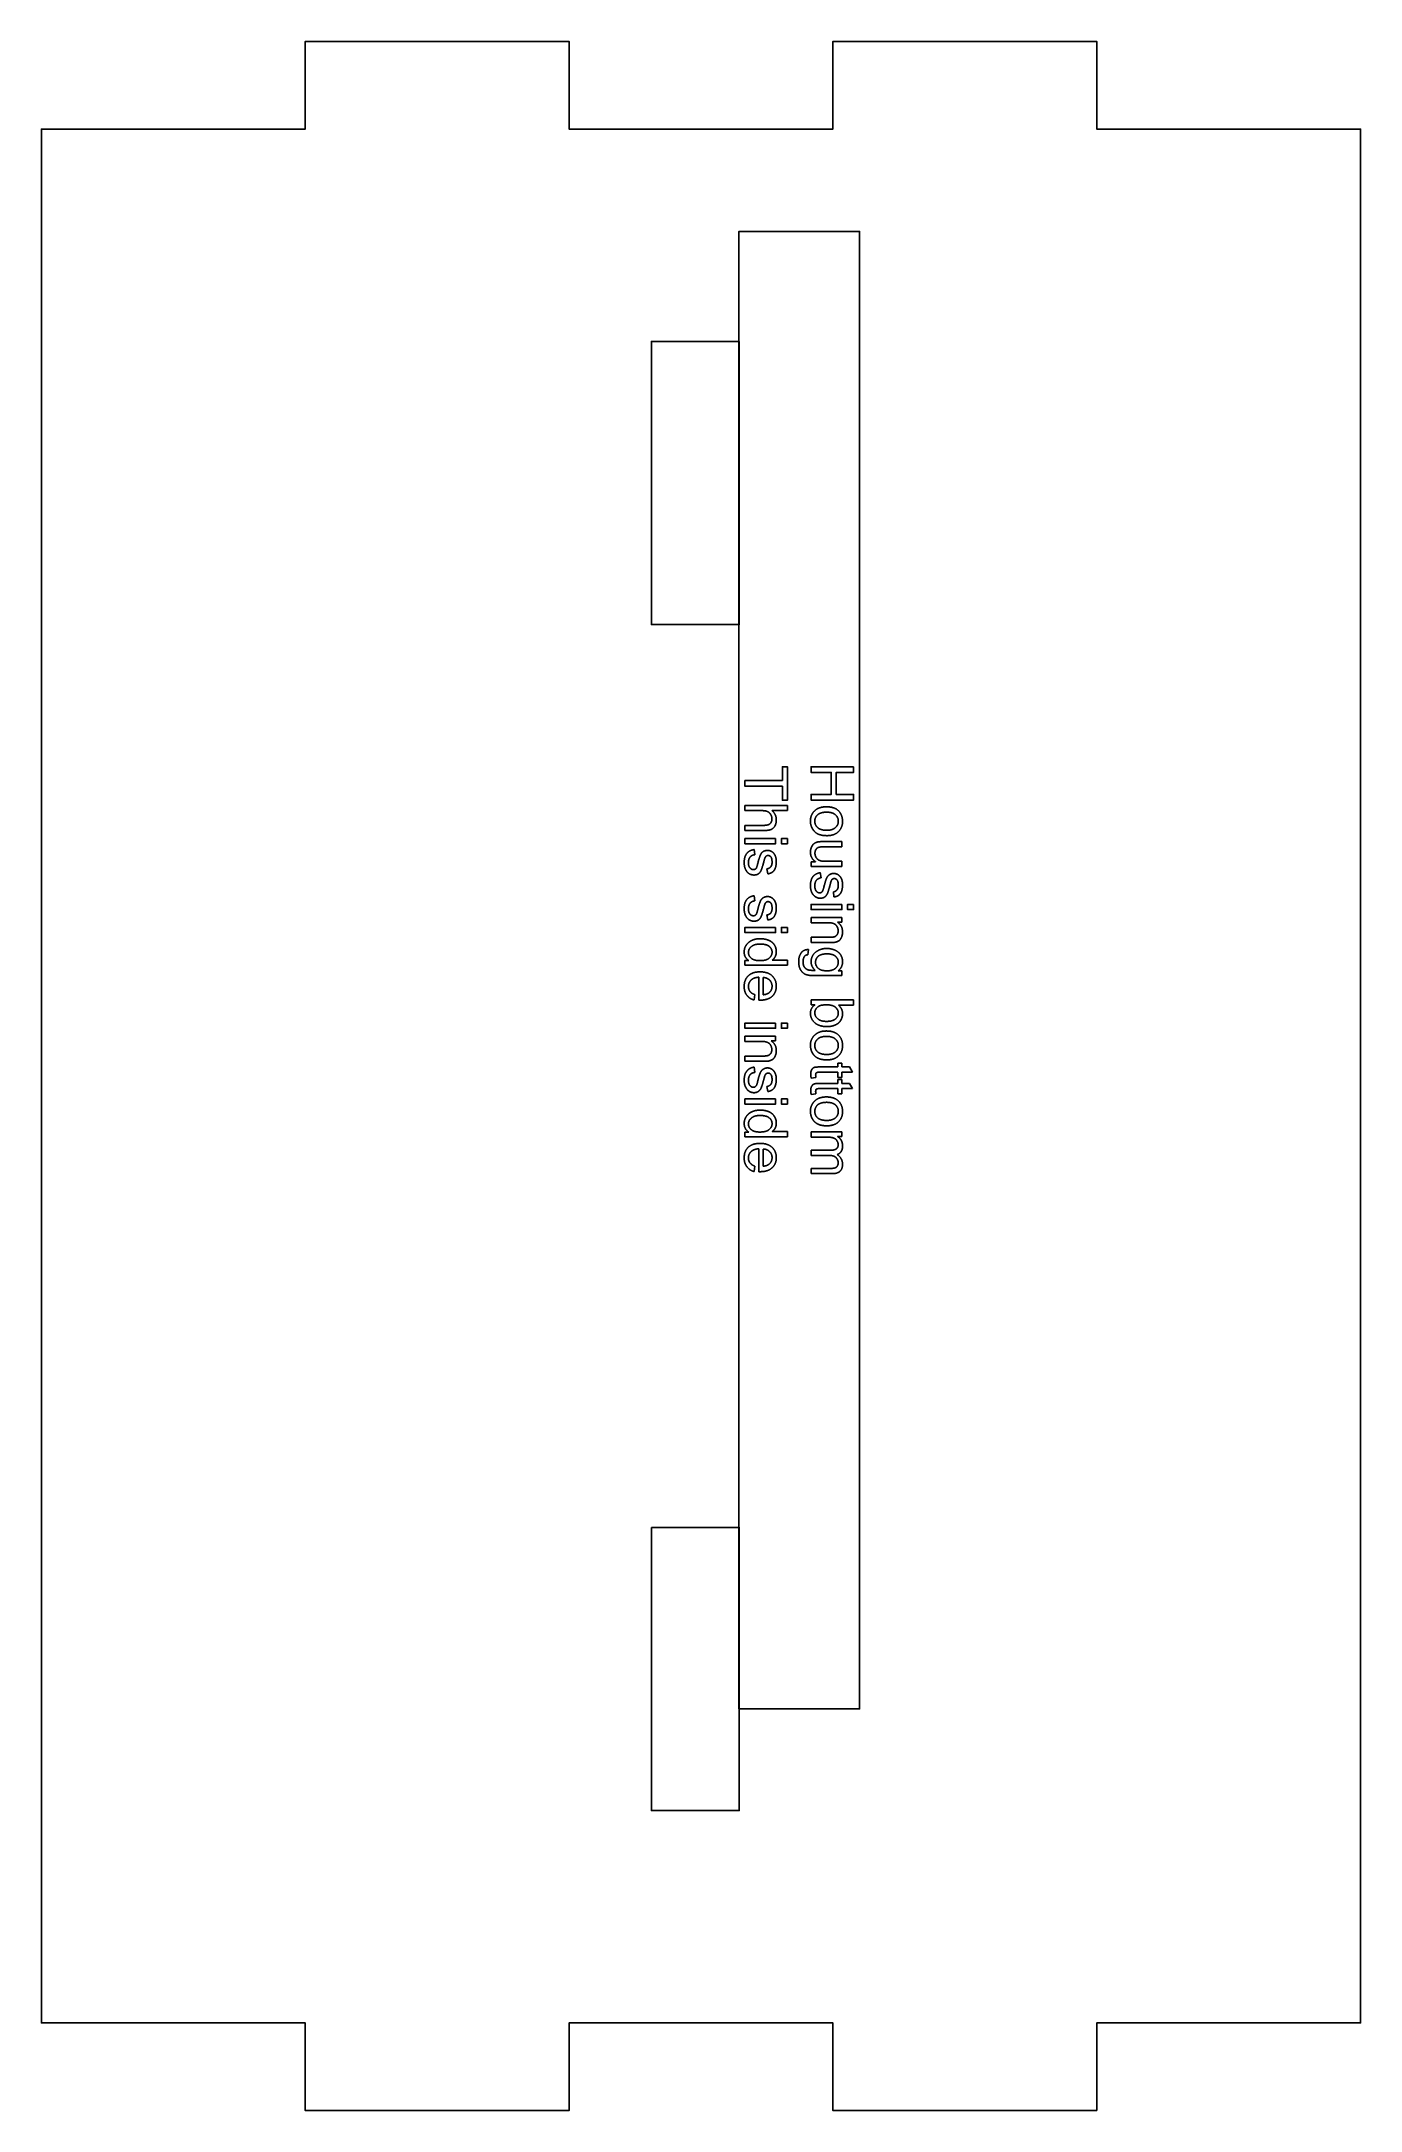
# Model space of a CAD drawing. Header units: millimetres. Extents: x 368 to 462, y 0 to 146.
import ezdxf

# ---------------------------------------------------------------- set-up
doc = ezdxf.new("R2010")
doc.units = ezdxf.units.MM
doc.layers.get('0').update_dxf_attribs({"linetype": 'CONTINUOUS'})

msp = doc.modelspace()

# ---------------------------------------------------------------- linework, layer by layer
for p, q in [((418.15, 92.22), (421.15, 92.22)), ((418.15, 91.85), (418.15, 92.22)), ((421.15, 92.22), (421.15, 91.85)), ((419.34, 91.85), (418.15, 91.85)), ((418.15, 90.45), (418.15, 90.81)), ((418.15, 90.81), (419.53, 90.81)), ((421.15, 91.85), (420.07, 91.85)), ((419.53, 90.45), (418.15, 90.45)), ((423.66, 89.66), (425.01, 89.66)), ((425.01, 89.29), (423.8, 89.29)), ((425.01, 89.66), (425.01, 89.29)), ((418.8, 89.1), (418.86, 88.74)), ((419.76, 87.38), (419.71, 87.74)), ((422.83, 88.23), (423.15, 88.23)), ((422.83, 87.9), (422.83, 88.23)), ((425.01, 87.9), (422.83, 87.9)), ((423.84, 88.27), (425.01, 88.27)), ((425.01, 88.27), (425.01, 87.9)), ((423.48, 87.47), (423.54, 87.11)), ((418.8, 85.84), (418.86, 85.48)), ((424.44, 85.75), (424.4, 86.11)), ((419.76, 84.12), (419.71, 84.48)), ((422.83, 84.3), (425.01, 84.3)), ((422.83, 83.93), (422.83, 84.3)), ((424.02, 83.93), (422.83, 83.93)), ((425.01, 83.96), (424.7, 83.96)), ((425.01, 84.3), (425.01, 83.96)), ((422.65, 82.03), (422.6, 81.67)), ((422.83, 82.53), (422.83, 82.9)), ((422.83, 82.9), (424.15, 82.9)), ((424.17, 82.53), (422.83, 82.53)), ((418.15, 81.26), (418.42, 81.26)), ((418.15, 80.92), (418.15, 81.26)), ((421.15, 80.92), (418.15, 80.92)), ((420.07, 81.28), (421.15, 81.28)), ((421.15, 81.28), (421.15, 80.92)), ((424.74, 80.53), (425.01, 80.53)), ((425.01, 80.53), (425.01, 80.19)), ((419.14, 78.46), (419.14, 80.08)), ((419.45, 80.06), (419.45, 78.84)), ((425.01, 80.19), (423.13, 80.19)), ((418.85, 78.85), (418.8, 78.47)), ((422.83, 78.13), (422.83, 78.47)), ((422.83, 78.47), (425.83, 78.47)), ((423.1, 78.13), (422.83, 78.13)), ((425.83, 78.1), (424.76, 78.1)), ((425.83, 78.47), (425.83, 78.1)), ((418.15, 75.91), (420.32, 75.91)), ((418.15, 75.54), (418.15, 75.91)), ((419.34, 75.54), (418.15, 75.54)), ((420.32, 75.58), (420.01, 75.58)), ((420.32, 75.91), (420.32, 75.58)), ((418.15, 74.14), (418.15, 74.51)), ((418.15, 74.51), (419.47, 74.51)), ((419.49, 74.14), (418.15, 74.14)), ((418.8, 73.73), (418.86, 73.36)), ((424.72, 73.37), (423.45, 73.37)), ((423.47, 73.74), (424.72, 73.74)), ((424.72, 73.74), (424.72, 74.01)), ((424.72, 74.01), (425.01, 74.01)), ((424.72, 73), (424.72, 73.37)), ((425.01, 74.01), (425.01, 73.74)), ((425.01, 73.74), (425.54, 73.74)), ((425.76, 73.37), (425.01, 73.37)), ((425.01, 73.37), (425.01, 73)), ((425.54, 73.74), (425.76, 73.37)), ((419.76, 72), (419.71, 72.36)), ((423.16, 73), (422.84, 72.95)), ((423.16, 71.84), (422.84, 71.79)), ((424.72, 72.21), (423.45, 72.21)), ((423.47, 72.58), (424.72, 72.58)), ((425.01, 73), (424.72, 73)), ((424.72, 72.58), (424.72, 72.85)), ((424.72, 72.85), (425.01, 72.85)), ((424.72, 71.84), (424.72, 72.21)), ((425.01, 71.84), (424.72, 71.84)), ((425.01, 72.85), (425.01, 72.58)), ((425.01, 72.58), (425.54, 72.58)), ((425.76, 72.21), (425.01, 72.21)), ((425.01, 72.21), (425.01, 71.84)), ((425.54, 72.58), (425.76, 72.21)), ((418.15, 69.14), (418.42, 69.14)), ((418.15, 68.8), (418.15, 69.14)), ((421.15, 68.8), (418.15, 68.8)), ((420.07, 69.17), (421.15, 69.17)), ((421.15, 69.17), (421.15, 68.8)), ((422.83, 69.15), (425.01, 69.15)), ((422.83, 68.78), (422.83, 69.15)), ((423.96, 68.78), (422.83, 68.78)), ((425.01, 68.82), (424.7, 68.82)), ((425.01, 69.15), (425.01, 68.82)), ((419.14, 66.34), (419.14, 67.96)), ((419.45, 67.94), (419.45, 66.73)), ((422.83, 67.49), (422.83, 67.86)), ((422.83, 67.86), (424.24, 67.86)), ((424.09, 67.49), (422.83, 67.49)), ((418.85, 66.73), (418.8, 66.35)), ((422.83, 66.2), (422.83, 66.57)), ((422.83, 66.57), (424.2, 66.57)), ((424.32, 66.2), (422.83, 66.2))]:
    msp.add_line(p, q)
for points in [[(443.01, 0), (424.37, 0), (424.37, 6.2), (405.73, 6.2), (405.73, 0), (387.09, 0), (387.09, 6.2), (368.45, 6.2), (368.45, 140), (387.09, 140), (387.09, 146.2), (405.73, 146.2), (405.73, 140), (424.37, 140), (424.37, 146.2), (443.01, 146.2), (443.01, 140), (461.65, 140), (461.65, 6.2), (443.01, 6.2)], [(417.73, 28.38), (417.73, 132.77), (426.25, 132.77), (426.25, 28.38)], [(417.75, 125), (411.55, 125), (411.55, 105), (417.75, 105)], [(420.8, 93.97), (418.15, 93.97), (418.15, 93.57), (420.8, 93.57), (420.8, 92.58), (421.15, 92.58), (421.15, 94.95), (420.8, 94.95)], [(425.83, 94.95), (422.83, 94.95), (422.83, 94.55), (424.25, 94.55), (424.25, 92.99), (422.83, 92.99), (422.83, 92.6), (425.83, 92.6), (425.83, 92.99), (424.6, 92.99), (424.6, 94.55), (425.83, 94.55)], [(420.32, 89.88), (418.15, 89.88), (418.15, 89.51), (420.32, 89.51)], [(421.15, 89.88), (420.73, 89.88), (420.73, 89.51), (421.15, 89.51)], [(425.01, 85.22), (422.83, 85.22), (422.83, 84.86), (425.01, 84.86)], [(425.83, 85.22), (425.41, 85.22), (425.41, 84.86), (425.83, 84.86)], [(420.32, 83.6), (418.15, 83.6), (418.15, 83.23), (420.32, 83.23)], [(421.15, 83.6), (420.73, 83.6), (420.73, 83.23), (421.15, 83.23)], [(420.32, 76.84), (418.15, 76.84), (418.15, 76.47), (420.32, 76.47)], [(421.15, 76.84), (420.73, 76.84), (420.73, 76.47), (421.15, 76.47)], [(420.32, 71.48), (418.15, 71.48), (418.15, 71.11), (420.32, 71.11)], [(421.15, 71.48), (420.73, 71.48), (420.73, 71.11), (421.15, 71.11)], [(411.55, 41.2), (411.55, 21.2), (417.75, 21.2), (417.75, 41.2)]]:
    msp.add_lwpolyline(points, close=True)
for points in [[(423.08, 91.84), (423.37, 92.12), (423.92, 92.12)], [(423.92, 92.12), (424.52, 92.12), (424.81, 91.79)], [(419.74, 91.79), (419.59, 91.85), (419.34, 91.85)], [(419.53, 90.81), (419.8, 90.81), (419.93, 90.93)], [(419.97, 91.58), (419.89, 91.72), (419.74, 91.79)], [(419.93, 90.93), (420.06, 91.05), (420.06, 91.27)], [(420.06, 91.27), (420.06, 91.44), (419.97, 91.58)], [(420.28, 90.78), (420.18, 90.6), (420.01, 90.52)], [(420.07, 91.85), (420.37, 91.59), (420.37, 91.2)], [(420.37, 91.2), (420.37, 90.96), (420.28, 90.78)], [(422.78, 91.1), (422.78, 91.56), (423.08, 91.84)], [(422.92, 90.58), (422.78, 90.82), (422.78, 91.1)], [(423.29, 91.56), (423.09, 91.38), (423.09, 91.1)], [(423.09, 91.1), (423.09, 90.83), (423.29, 90.65)], [(423.92, 91.74), (423.5, 91.74), (423.29, 91.56)], [(423.29, 90.65), (423.5, 90.46), (423.93, 90.46)], [(424.54, 91.56), (424.34, 91.74), (423.92, 91.74)], [(423.93, 90.46), (424.33, 90.46), (424.54, 90.65)], [(424.75, 91.1), (424.75, 91.38), (424.54, 91.56)], [(424.54, 90.65), (424.75, 90.83), (424.75, 91.1)], [(425.05, 91.1), (425.05, 90.65), (424.76, 90.37)], [(424.81, 91.79), (425.05, 91.5), (425.05, 91.1)], [(420.01, 90.52), (419.85, 90.45), (419.53, 90.45)], [(422.78, 88.92), (422.78, 89.11), (422.86, 89.28)], [(422.86, 89.28), (422.93, 89.44), (423.04, 89.52)], [(423.29, 90.21), (423.05, 90.34), (422.92, 90.58)], [(423.04, 89.52), (423.15, 89.61), (423.32, 89.64)], [(423.41, 89.27), (423.27, 89.24), (423.18, 89.12)], [(423.95, 90.08), (423.53, 90.08), (423.29, 90.21)], [(423.32, 89.64), (423.42, 89.66), (423.66, 89.66)], [(423.8, 89.29), (423.51, 89.29), (423.41, 89.27)], [(424.76, 90.37), (424.47, 90.08), (423.95, 90.08)], [(418.1, 88.17), (418.1, 88.6), (418.28, 88.82)], [(418.19, 87.71), (418.1, 87.92), (418.1, 88.17)], [(418.28, 88.82), (418.45, 89.04), (418.8, 89.1)], [(418.52, 88.57), (418.4, 88.43), (418.4, 88.17)], [(418.4, 88.17), (418.4, 87.92), (418.51, 87.8)], [(418.51, 87.8), (418.61, 87.68), (418.75, 87.68)], [(418.86, 88.74), (418.64, 88.71), (418.52, 88.57)], [(418.75, 87.68), (418.87, 87.68), (418.95, 87.78)], [(418.95, 87.78), (419, 87.86), (419.07, 88.16)], [(419.07, 88.16), (419.17, 88.57), (419.25, 88.72)], [(419.25, 88.72), (419.32, 88.88), (419.45, 88.96)], [(419.47, 88.17), (419.36, 87.78), (419.3, 87.63)], [(419.45, 88.96), (419.59, 89.04), (419.75, 89.04)], [(419.56, 88.5), (419.54, 88.44), (419.47, 88.17)], [(419.66, 88.64), (419.6, 88.59), (419.56, 88.5)], [(419.79, 88.68), (419.72, 88.68), (419.66, 88.64)], [(419.71, 87.74), (419.88, 87.76), (419.98, 87.88)], [(419.75, 89.04), (419.89, 89.04), (420.02, 88.97)], [(419.99, 88.58), (419.9, 88.68), (419.79, 88.68)], [(419.98, 87.88), (420.07, 88), (420.07, 88.21)], [(420.07, 88.21), (420.07, 88.47), (419.99, 88.58)], [(420.02, 88.97), (420.14, 88.91), (420.22, 88.79)], [(420.3, 87.79), (420.23, 87.6), (420.1, 87.51)], [(420.22, 88.79), (420.28, 88.71), (420.33, 88.56)], [(420.37, 88.24), (420.37, 87.98), (420.3, 87.79)], [(420.33, 88.56), (420.37, 88.41), (420.37, 88.24)], [(423.15, 88.23), (422.78, 88.48), (422.78, 88.92)], [(423.18, 89.12), (423.1, 89.01), (423.1, 88.84)], [(423.1, 88.84), (423.1, 88.68), (423.19, 88.53)], [(423.19, 88.53), (423.27, 88.39), (423.42, 88.33)], [(423.42, 88.33), (423.56, 88.27), (423.84, 88.27)], [(418.44, 87.4), (418.28, 87.51), (418.19, 87.71)], [(418.79, 87.3), (418.6, 87.3), (418.44, 87.4)], [(419.1, 87.38), (418.98, 87.3), (418.79, 87.3)], [(419.3, 87.63), (419.23, 87.47), (419.1, 87.38)], [(420.1, 87.51), (419.97, 87.41), (419.76, 87.38)], [(422.78, 86.54), (422.78, 86.96), (422.96, 87.19)], [(422.87, 86.08), (422.78, 86.28), (422.78, 86.54)], [(422.96, 87.19), (423.14, 87.41), (423.48, 87.47)], [(423.2, 86.93), (423.09, 86.79), (423.09, 86.54)], [(423.09, 86.54), (423.09, 86.29), (423.19, 86.17)], [(423.54, 87.11), (423.32, 87.07), (423.2, 86.93)], [(423.63, 86.15), (423.68, 86.23), (423.75, 86.53)], [(423.75, 86.53), (423.86, 86.93), (423.93, 87.09)], [(423.93, 87.09), (424, 87.25), (424.14, 87.33)], [(424.15, 86.54), (424.05, 86.15), (423.98, 85.99)], [(424.14, 87.33), (424.27, 87.41), (424.43, 87.41)], [(424.24, 86.87), (424.22, 86.81), (424.15, 86.54)], [(424.34, 87.01), (424.28, 86.96), (424.24, 86.87)], [(424.47, 87.05), (424.4, 87.05), (424.34, 87.01)], [(424.43, 87.41), (424.57, 87.41), (424.7, 87.34)], [(424.67, 86.94), (424.58, 87.05), (424.47, 87.05)], [(424.66, 86.25), (424.75, 86.37), (424.75, 86.58)], [(424.75, 86.58), (424.75, 86.83), (424.67, 86.94)], [(424.7, 87.34), (424.82, 87.27), (424.9, 87.16)], [(424.9, 87.16), (424.97, 87.07), (425.01, 86.93)], [(425.05, 86.61), (425.05, 86.35), (424.98, 86.16)], [(425.01, 86.93), (425.05, 86.78), (425.05, 86.61)], [(418.1, 84.91), (418.1, 85.34), (418.28, 85.56)], [(418.19, 84.45), (418.1, 84.66), (418.1, 84.91)], [(418.28, 85.56), (418.45, 85.78), (418.8, 85.84)], [(418.52, 85.31), (418.4, 85.17), (418.4, 84.91)], [(418.4, 84.91), (418.4, 84.66), (418.51, 84.54)], [(418.86, 85.48), (418.64, 85.45), (418.52, 85.31)], [(418.95, 84.52), (419, 84.6), (419.07, 84.9)], [(419.07, 84.9), (419.17, 85.31), (419.25, 85.46)], [(419.25, 85.46), (419.32, 85.62), (419.45, 85.7)], [(419.47, 84.91), (419.36, 84.52), (419.3, 84.37)], [(419.45, 85.7), (419.59, 85.78), (419.75, 85.78)], [(419.56, 85.24), (419.54, 85.18), (419.47, 84.91)], [(419.66, 85.38), (419.6, 85.33), (419.56, 85.24)], [(419.79, 85.42), (419.72, 85.42), (419.66, 85.38)], [(419.75, 85.78), (419.89, 85.78), (420.02, 85.71)], [(419.99, 85.32), (419.9, 85.42), (419.79, 85.42)], [(419.98, 84.62), (420.07, 84.74), (420.07, 84.95)], [(420.07, 84.95), (420.07, 85.21), (419.99, 85.32)], [(420.02, 85.71), (420.14, 85.65), (420.22, 85.53)], [(420.22, 85.53), (420.28, 85.45), (420.33, 85.3)], [(420.37, 84.98), (420.37, 84.72), (420.3, 84.53)], [(420.33, 85.3), (420.37, 85.15), (420.37, 84.98)], [(423.12, 85.77), (422.96, 85.88), (422.87, 86.08)], [(423.47, 85.66), (423.29, 85.66), (423.12, 85.77)], [(423.19, 86.17), (423.29, 86.04), (423.43, 86.04)], [(423.43, 86.04), (423.56, 86.04), (423.63, 86.15)], [(423.79, 85.75), (423.66, 85.66), (423.47, 85.66)], [(423.98, 85.99), (423.91, 85.84), (423.79, 85.75)], [(424.4, 86.11), (424.56, 86.13), (424.66, 86.25)], [(424.78, 85.87), (424.66, 85.78), (424.44, 85.75)], [(424.98, 86.16), (424.91, 85.97), (424.78, 85.87)], [(418.44, 84.14), (418.28, 84.25), (418.19, 84.45)], [(418.79, 84.04), (418.6, 84.04), (418.44, 84.14)], [(418.51, 84.54), (418.61, 84.42), (418.75, 84.42)], [(418.75, 84.42), (418.87, 84.42), (418.95, 84.52)], [(419.1, 84.12), (418.98, 84.04), (418.79, 84.04)], [(419.3, 84.37), (419.23, 84.21), (419.1, 84.12)], [(419.71, 84.48), (419.88, 84.5), (419.98, 84.62)], [(420.1, 84.25), (419.97, 84.15), (419.76, 84.12)], [(420.3, 84.53), (420.23, 84.34), (420.1, 84.25)], [(424.59, 83.76), (424.44, 83.93), (424.02, 83.93)], [(424.74, 83.35), (424.74, 83.59), (424.59, 83.76)], [(424.67, 83.09), (424.74, 83.2), (424.74, 83.35)], [(424.7, 83.96), (425.05, 83.72), (425.05, 83.27)], [(418.1, 81.87), (418.1, 82.13), (418.24, 82.34)], [(418.24, 82.34), (418.39, 82.56), (418.64, 82.68)], [(418.61, 82.25), (418.4, 82.07), (418.4, 81.83)], [(419.23, 82.42), (418.82, 82.42), (418.61, 82.25)], [(418.64, 82.68), (418.9, 82.8), (419.23, 82.8)], [(419.23, 82.8), (419.56, 82.8), (419.83, 82.69)], [(419.87, 82.26), (419.67, 82.42), (419.23, 82.42)], [(419.83, 82.69), (420.09, 82.58), (420.23, 82.37)], [(420.07, 81.85), (420.07, 82.09), (419.87, 82.26)], [(420.23, 82.37), (420.37, 82.15), (420.37, 81.88)], [(420.37, 81.88), (420.37, 81.69), (420.29, 81.53)], [(422.13, 81.8), (422.3, 82.04), (422.65, 82.03)], [(423.16, 81.86), (423.48, 82.11), (423.93, 82.11)], [(423.93, 82.11), (424.24, 82.11), (424.51, 81.99)], [(424.15, 82.9), (424.38, 82.9), (424.49, 82.94)], [(424.53, 82.55), (424.42, 82.53), (424.17, 82.53)], [(424.49, 82.94), (424.6, 82.98), (424.67, 83.09)], [(424.51, 81.99), (424.77, 81.88), (424.91, 81.67)], [(424.8, 82.66), (424.68, 82.58), (424.53, 82.55)], [(424.98, 82.91), (424.91, 82.75), (424.8, 82.66)], [(425.05, 83.27), (425.05, 83.08), (424.98, 82.91)], [(418.42, 81.26), (418.1, 81.46), (418.1, 81.87)], [(418.39, 80.18), (418.69, 80.46), (419.22, 80.46)], [(418.4, 81.83), (418.4, 81.59), (418.6, 81.42)], [(418.6, 81.42), (418.8, 81.25), (419.2, 81.25)], [(419.2, 81.25), (419.65, 81.25), (419.86, 81.42)], [(419.22, 80.46), (419.77, 80.46), (420.07, 80.18)], [(419.86, 81.42), (420.07, 81.6), (420.07, 81.85)], [(420.29, 81.53), (420.21, 81.38), (420.07, 81.28)], [(421.95, 81.17), (421.95, 81.56), (422.13, 81.8)], [(422.07, 80.62), (421.95, 80.85), (421.95, 81.17)], [(422.41, 80.29), (422.2, 80.4), (422.07, 80.62)], [(422.36, 81.55), (422.26, 81.41), (422.26, 81.17)], [(422.26, 81.17), (422.26, 80.92), (422.36, 80.78)], [(422.6, 81.67), (422.43, 81.65), (422.36, 81.55)], [(422.36, 80.78), (422.46, 80.64), (422.64, 80.59)], [(422.64, 80.59), (422.76, 80.56), (423.12, 80.56)], [(422.83, 81.17), (422.83, 81.61), (423.16, 81.86)], [(423.12, 80.56), (422.83, 80.81), (422.83, 81.17)], [(423.33, 81.56), (423.14, 81.39), (423.14, 81.13)], [(423.14, 81.13), (423.14, 80.88), (423.33, 80.71)], [(423.96, 81.73), (423.53, 81.73), (423.33, 81.56)], [(423.33, 80.71), (423.53, 80.53), (423.95, 80.53)], [(423.95, 80.53), (424.34, 80.53), (424.55, 80.71)], [(424.55, 81.56), (424.35, 81.73), (423.96, 81.73)], [(424.75, 81.14), (424.75, 81.38), (424.55, 81.56)], [(424.55, 80.71), (424.75, 80.89), (424.75, 81.14)], [(425.05, 81.16), (425.05, 80.78), (424.74, 80.53)], [(424.91, 81.67), (425.05, 81.45), (425.05, 81.16)], [(418.1, 79.42), (418.1, 79.9), (418.39, 80.18)], [(418.29, 78.8), (418.1, 79.05), (418.1, 79.42)], [(418.59, 79.88), (418.4, 79.69), (418.4, 79.42)], [(418.4, 79.42), (418.4, 79.22), (418.51, 79.08)], [(418.51, 79.08), (418.62, 78.93), (418.85, 78.85)], [(419.14, 80.08), (418.78, 80.06), (418.59, 79.88)], [(419.9, 79.87), (419.73, 80.04), (419.45, 80.06)], [(419.45, 78.84), (419.72, 78.87), (419.86, 78.98)], [(419.86, 78.98), (420.07, 79.16), (420.07, 79.44)], [(420.07, 79.44), (420.07, 79.69), (419.9, 79.87)], [(420.07, 80.18), (420.37, 79.89), (420.37, 79.44)], [(420.37, 79.44), (420.37, 79.01), (420.08, 78.73)], [(423.13, 80.19), (422.62, 80.19), (422.41, 80.29)], [(418.8, 78.47), (418.47, 78.56), (418.29, 78.8)], [(419.24, 78.46), (419.21, 78.46), (419.14, 78.46)], [(420.08, 78.73), (419.78, 78.46), (419.24, 78.46)], [(422.78, 77.53), (422.78, 77.91), (423.1, 78.13)], [(423.09, 76.86), (422.78, 77.14), (422.78, 77.53)], [(423.37, 78.03), (423.09, 77.85), (423.09, 77.56)], [(423.09, 77.56), (423.09, 77.32), (423.3, 77.14)], [(423.94, 78.13), (423.54, 78.13), (423.37, 78.03)], [(424.54, 77.96), (424.33, 78.13), (423.94, 78.13)], [(424.75, 77.54), (424.75, 77.78), (424.54, 77.96)], [(424.55, 77.13), (424.75, 77.3), (424.75, 77.54)], [(424.76, 78.1), (425.05, 77.87), (425.05, 77.51)], [(425.05, 77.51), (425.05, 77.31), (424.97, 77.13)], [(423.08, 75.99), (423.37, 76.28), (423.92, 76.28)], [(423.95, 76.59), (423.39, 76.59), (423.09, 76.86)], [(423.3, 77.14), (423.51, 76.96), (423.92, 76.96)], [(423.92, 76.96), (424.35, 76.96), (424.55, 77.13)], [(423.92, 76.28), (424.52, 76.28), (424.81, 75.94)], [(424.39, 76.65), (424.19, 76.59), (423.95, 76.59)], [(424.75, 76.83), (424.6, 76.72), (424.39, 76.65)], [(424.97, 77.13), (424.89, 76.95), (424.75, 76.83)], [(419.9, 75.37), (419.75, 75.54), (419.34, 75.54)], [(419.81, 74.56), (419.92, 74.6), (419.99, 74.71)], [(420.05, 74.96), (420.05, 75.2), (419.9, 75.37)], [(419.99, 74.71), (420.05, 74.82), (420.05, 74.96)], [(420.01, 75.58), (420.37, 75.34), (420.37, 74.89)], [(420.37, 74.89), (420.37, 74.69), (420.3, 74.53)], [(422.78, 75.26), (422.78, 75.71), (423.08, 75.99)], [(422.92, 74.73), (422.78, 74.97), (422.78, 75.26)], [(423.29, 74.37), (423.05, 74.49), (422.92, 74.73)], [(423.29, 75.71), (423.09, 75.53), (423.09, 75.26)], [(423.09, 75.26), (423.09, 74.98), (423.29, 74.8)], [(423.92, 75.9), (423.5, 75.9), (423.29, 75.71)], [(423.29, 74.8), (423.5, 74.62), (423.93, 74.62)], [(424.54, 75.71), (424.34, 75.9), (423.92, 75.9)], [(423.93, 74.62), (424.33, 74.62), (424.54, 74.8)], [(424.75, 75.26), (424.75, 75.53), (424.54, 75.71)], [(424.54, 74.8), (424.75, 74.98), (424.75, 75.26)], [(425.05, 75.26), (425.05, 74.81), (424.76, 74.52)], [(424.81, 75.94), (425.05, 75.66), (425.05, 75.26)], [(418.1, 72.8), (418.1, 73.22), (418.28, 73.44)], [(418.28, 73.44), (418.45, 73.67), (418.8, 73.73)], [(418.52, 73.19), (418.4, 73.05), (418.4, 72.8)], [(418.86, 73.36), (418.64, 73.33), (418.52, 73.19)], [(419.07, 72.79), (419.17, 73.19), (419.25, 73.35)], [(419.25, 73.35), (419.32, 73.5), (419.45, 73.58)], [(419.45, 73.58), (419.59, 73.67), (419.75, 73.67)], [(419.47, 74.51), (419.7, 74.51), (419.81, 74.56)], [(419.56, 73.12), (419.54, 73.07), (419.47, 72.8)], [(419.84, 74.16), (419.74, 74.14), (419.49, 74.14)], [(419.66, 73.26), (419.6, 73.22), (419.56, 73.12)], [(419.79, 73.31), (419.72, 73.31), (419.66, 73.26)], [(419.75, 73.67), (419.89, 73.67), (420.02, 73.6)], [(419.99, 73.2), (419.9, 73.31), (419.79, 73.31)], [(420.12, 74.28), (420, 74.2), (419.84, 74.16)], [(420.07, 72.84), (420.07, 73.09), (419.99, 73.2)], [(420.02, 73.6), (420.14, 73.53), (420.22, 73.42)], [(420.3, 74.53), (420.23, 74.36), (420.12, 74.28)], [(420.22, 73.42), (420.28, 73.33), (420.33, 73.18)], [(420.33, 73.18), (420.37, 73.04), (420.37, 72.87)], [(422.8, 73.23), (422.8, 73.43), (422.87, 73.54)], [(422.84, 72.95), (422.8, 73.11), (422.8, 73.23)], [(422.87, 73.54), (422.93, 73.65), (423.03, 73.7)], [(423.03, 73.7), (423.14, 73.74), (423.47, 73.74)], [(423.17, 73.29), (423.15, 73.25), (423.15, 73.17)], [(423.15, 73.17), (423.15, 73.1), (423.16, 73)], [(423.25, 73.35), (423.2, 73.33), (423.17, 73.29)], [(423.45, 73.37), (423.29, 73.37), (423.25, 73.35)], [(423.95, 74.24), (423.53, 74.24), (423.29, 74.37)], [(424.76, 74.52), (424.47, 74.24), (423.95, 74.24)], [(418.19, 72.34), (418.1, 72.54), (418.1, 72.8)], [(418.44, 72.03), (418.28, 72.14), (418.19, 72.34)], [(418.4, 72.8), (418.4, 72.55), (418.51, 72.42)], [(418.79, 71.92), (418.6, 71.92), (418.44, 72.03)], [(418.51, 72.42), (418.61, 72.3), (418.75, 72.3)], [(418.75, 72.3), (418.87, 72.3), (418.95, 72.41)], [(419.1, 72.01), (418.98, 71.92), (418.79, 71.92)], [(418.95, 72.41), (419, 72.48), (419.07, 72.79)], [(419.3, 72.25), (419.23, 72.1), (419.1, 72.01)], [(419.47, 72.8), (419.36, 72.41), (419.3, 72.25)], [(419.71, 72.36), (419.88, 72.39), (419.98, 72.51)], [(420.1, 72.13), (419.97, 72.04), (419.76, 72)], [(419.98, 72.51), (420.07, 72.62), (420.07, 72.84)], [(420.3, 72.42), (420.23, 72.22), (420.1, 72.13)], [(420.37, 72.87), (420.37, 72.61), (420.3, 72.42)], [(422.8, 72.06), (422.8, 72.26), (422.87, 72.38)], [(422.84, 71.79), (422.8, 71.94), (422.8, 72.06)], [(422.87, 72.38), (422.93, 72.49), (423.03, 72.53)], [(423.03, 72.53), (423.14, 72.58), (423.47, 72.58)], [(423.17, 72.13), (423.15, 72.08), (423.15, 72)], [(423.15, 72), (423.15, 71.94), (423.16, 71.84)], [(423.25, 72.19), (423.2, 72.17), (423.17, 72.13)], [(423.45, 72.21), (423.29, 72.21), (423.25, 72.19)], [(418.1, 69.75), (418.1, 70.01), (418.24, 70.23)], [(418.24, 70.23), (418.39, 70.45), (418.64, 70.57)], [(419.23, 70.31), (418.82, 70.31), (418.61, 70.13)], [(418.64, 70.57), (418.9, 70.69), (419.23, 70.69)], [(419.23, 70.69), (419.56, 70.69), (419.83, 70.58)], [(419.87, 70.14), (419.67, 70.31), (419.23, 70.31)], [(419.83, 70.58), (420.09, 70.47), (420.23, 70.25)], [(420.23, 70.25), (420.37, 70.04), (420.37, 69.77)], [(422.78, 70.6), (422.78, 71.05), (423.08, 71.33)], [(422.92, 70.07), (422.78, 70.31), (422.78, 70.6)], [(423.08, 71.33), (423.37, 71.62), (423.92, 71.62)], [(423.29, 71.06), (423.09, 70.87), (423.09, 70.6)], [(423.09, 70.6), (423.09, 70.32), (423.29, 70.14)], [(423.92, 71.24), (423.5, 71.24), (423.29, 71.06)], [(423.92, 71.62), (424.52, 71.62), (424.81, 71.28)], [(424.54, 71.06), (424.34, 71.24), (423.92, 71.24)], [(424.75, 70.6), (424.75, 70.87), (424.54, 71.06)], [(424.54, 70.14), (424.75, 70.32), (424.75, 70.6)], [(425.05, 70.6), (425.05, 70.15), (424.76, 69.86)], [(424.81, 71.28), (425.05, 71), (425.05, 70.6)], [(418.42, 69.14), (418.1, 69.35), (418.1, 69.75)], [(418.61, 70.13), (418.4, 69.96), (418.4, 69.72)], [(418.4, 69.72), (418.4, 69.47), (418.6, 69.31)], [(418.6, 69.31), (418.8, 69.14), (419.2, 69.14)], [(419.2, 69.14), (419.65, 69.14), (419.86, 69.31)], [(419.86, 69.31), (420.07, 69.48), (420.07, 69.73)], [(420.07, 69.73), (420.07, 69.98), (419.87, 70.14)], [(420.29, 69.42), (420.21, 69.26), (420.07, 69.17)], [(420.37, 69.77), (420.37, 69.57), (420.29, 69.42)], [(423.29, 69.71), (423.05, 69.83), (422.92, 70.07)], [(423.29, 70.14), (423.5, 69.96), (423.93, 69.96)], [(423.95, 69.58), (423.53, 69.58), (423.29, 69.71)], [(423.93, 69.96), (424.33, 69.96), (424.54, 70.14)], [(424.76, 69.86), (424.47, 69.58), (423.95, 69.58)], [(424.41, 68.72), (424.26, 68.78), (423.96, 68.78)], [(424.65, 68.53), (424.57, 68.66), (424.41, 68.72)], [(424.7, 68.82), (424.86, 68.72), (424.96, 68.55)], [(418.1, 67.31), (418.1, 67.79), (418.39, 68.07)], [(418.29, 66.69), (418.1, 66.93), (418.1, 67.31)], [(418.39, 68.07), (418.69, 68.34), (419.22, 68.34)], [(418.59, 67.76), (418.4, 67.58), (418.4, 67.31)], [(418.4, 67.31), (418.4, 67.1), (418.51, 66.96)], [(419.14, 67.96), (418.78, 67.94), (418.59, 67.76)], [(419.22, 68.34), (419.77, 68.34), (420.07, 68.06)], [(419.9, 67.75), (419.73, 67.93), (419.45, 67.94)], [(419.86, 66.87), (420.07, 67.05), (420.07, 67.33)], [(420.07, 67.33), (420.07, 67.58), (419.9, 67.75)], [(420.07, 68.06), (420.37, 67.78), (420.37, 67.33)], [(420.37, 67.33), (420.37, 66.89), (420.08, 66.62)], [(424.58, 67.34), (424.43, 67.49), (424.09, 67.49)], [(424.24, 67.86), (424.49, 67.86), (424.61, 67.95)], [(424.74, 66.96), (424.74, 67.19), (424.58, 67.34)], [(424.61, 67.95), (424.74, 68.04), (424.74, 68.24)], [(424.74, 68.24), (424.74, 68.4), (424.65, 68.53)], [(424.95, 67.76), (424.85, 67.61), (424.67, 67.55)], [(424.67, 67.55), (425.05, 67.29), (425.05, 66.87)], [(425.05, 68.16), (425.05, 67.92), (424.95, 67.76)], [(424.96, 68.55), (425.05, 68.38), (425.05, 68.16)], [(418.8, 66.35), (418.47, 66.44), (418.29, 66.69)], [(418.51, 66.96), (418.62, 66.82), (418.85, 66.73)], [(419.24, 66.34), (419.21, 66.34), (419.14, 66.34)], [(420.08, 66.62), (419.78, 66.34), (419.24, 66.34)], [(419.45, 66.73), (419.72, 66.75), (419.86, 66.87)], [(424.2, 66.57), (424.42, 66.57), (424.52, 66.61)], [(424.88, 66.38), (424.7, 66.2), (424.32, 66.2)], [(424.52, 66.61), (424.62, 66.64), (424.68, 66.74)], [(424.68, 66.74), (424.74, 66.83), (424.74, 66.96)], [(425.05, 66.87), (425.05, 66.55), (424.88, 66.38)]]:
    msp.add_open_spline(points, degree=2)

doc.saveas('drawing.dxf')
